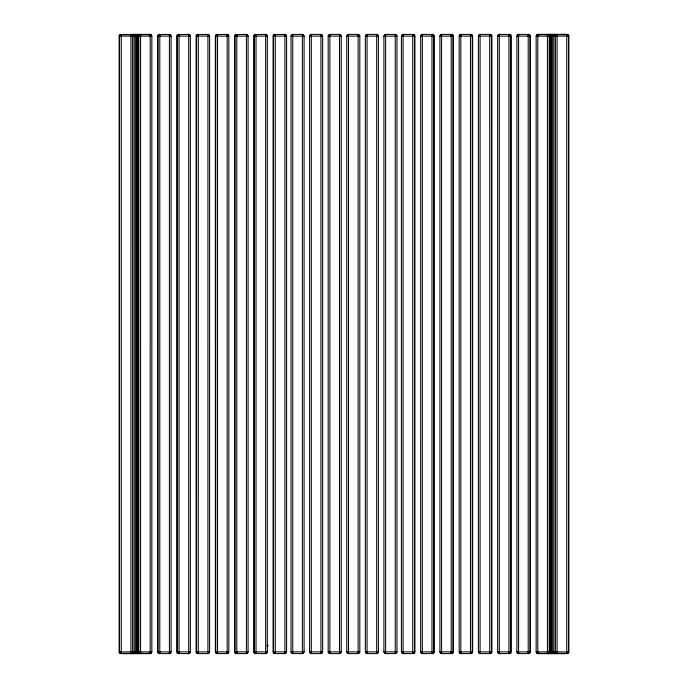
<?xml version="1.0" encoding="UTF-8"?>
<svg xmlns="http://www.w3.org/2000/svg" width="688" height="688" viewBox="0 0 688 688"><rect width="100%" height="100%" fill="white"/><g stroke="black" fill="none" stroke-linecap="round" stroke-linejoin="round"><path stroke-width="1.03" d="M121.32 35.277L121.312 653.024M130.935 653.024L130.944 35.277M140.558 653.075L140.558 34.925M159.805 34.976L159.805 653.024M179.061 652.723L179.052 34.976M188.684 652.723L188.675 34.976M198.282 651.957L198.29 653.204L198.307 35.277M217.546 34.976L217.546 653.024M227.169 653.024L227.169 34.976M236.792 653.024L236.792 34.976M256.039 34.976L256.039 653.024M265.663 653.024L265.663 34.976M275.286 653.024L275.286 34.976M403.091 653.075L403.091 34.925M412.714 653.075L412.714 34.925M422.337 653.075L422.337 34.925M431.961 653.075L431.961 34.925M441.584 653.075L441.584 34.925M451.208 653.075L451.208 34.925M460.831 653.075L460.831 34.925M470.454 653.075L470.454 34.925M480.078 653.075L480.078 34.925M489.736 34.495L489.744 34.417A1.72 1.72 0 0 1 491.473 36.12L491.473 651.88A1.72 1.72 0 0 1 489.753 653.6L489.701 34.925M499.325 653.075L499.325 34.925M508.948 653.075L508.948 34.925M518.571 653.075L518.571 34.925M528.195 653.075L528.195 34.925M537.818 653.075L537.818 34.925M547.442 653.075L547.442 34.925M557.065 653.075L557.065 34.925M566.688 653.075L566.688 34.925M121.329 651.88L121.303 653.118M130.969 651.966L130.926 653.118M140.558 651.966L140.55 653.118M159.822 651.88L159.797 653.118M179.043 651.957L179.061 652.611M188.701 651.966L188.684 652.611M217.563 651.88L217.537 653.118M227.186 651.966L227.16 653.118M236.767 651.957L236.784 653.118M256.056 651.88L256.048 652.611M265.68 652.009L265.671 652.611M275.26 651.949L275.277 653.118M403.005 36.068L403.082 35.406M412.74 36.051L412.705 35.406M422.32 36.034L422.389 34.4L432.425 34.4A1.72 1.72 0 0 1 434.145 36.12L434.145 651.88A1.72 1.72 0 0 1 432.425 653.6L422.389 653.6A1.72 1.72 0 0 1 420.669 651.88L420.678 36.12A1.72 1.72 0 0 1 422.389 34.4M431.944 36.12L432.012 34.4A1.72 1.72 0 0 1 433.732 36.12L433.732 651.88A1.72 1.72 0 0 1 432.012 653.6L431.995 653.505M441.498 36.068L441.636 34.4L451.672 34.4A1.72 1.72 0 0 1 453.392 36.12L453.392 651.88A1.72 1.72 0 0 1 451.672 653.6L441.636 653.6A1.72 1.72 0 0 1 439.916 651.88L439.924 36.12A1.72 1.72 0 0 1 441.636 34.4M451.233 36.043L451.259 34.4A1.72 1.72 0 0 1 452.979 36.12L452.979 651.88A1.72 1.72 0 0 1 451.259 653.6L451.242 653.505M460.805 36.034L460.883 34.4L470.919 34.4A1.72 1.72 0 0 1 472.639 36.12L472.639 651.88A1.72 1.72 0 0 1 470.919 653.6L460.883 653.6A1.72 1.72 0 0 1 459.163 651.88L459.171 36.12A1.72 1.72 0 0 1 460.883 34.4M470.437 36.12L470.506 34.4A1.72 1.72 0 0 1 472.226 36.12L472.226 651.88A1.72 1.72 0 0 1 470.506 653.6L470.489 653.505M479.992 36.068L480.069 35.406M489.684 36.12L489.693 35.406M499.299 36.034L499.376 34.4L509.412 34.4A1.72 1.72 0 0 1 511.132 36.12L511.132 651.88A1.72 1.72 0 0 1 509.412 653.6L499.376 653.6A1.72 1.72 0 0 1 497.656 651.88L497.665 36.12A1.72 1.72 0 0 1 499.376 34.4M508.957 36.043L509 34.4A1.72 1.72 0 0 1 510.72 36.12L510.72 651.88A1.72 1.72 0 0 1 509 653.6L508.982 653.505M518.485 36.068L518.623 34.4L528.659 34.4A1.72 1.72 0 0 1 530.379 36.12L530.379 651.88A1.72 1.72 0 0 1 528.659 653.6L518.623 653.6A1.72 1.72 0 0 1 516.903 651.88L516.912 36.12A1.72 1.72 0 0 1 518.623 34.4M528.178 36.12L528.246 34.4A1.72 1.72 0 0 1 529.966 36.12L529.966 651.88A1.72 1.72 0 0 1 528.246 653.6L528.229 653.505M537.732 36.068L537.87 34.4L567.153 34.4A1.72 1.72 0 0 1 568.873 36.12L568.873 651.88A1.72 1.72 0 0 1 567.153 653.6L537.87 653.6A1.72 1.72 0 0 1 536.15 651.88L536.158 36.12A1.72 1.72 0 0 1 537.87 34.4M547.442 36.034L547.493 34.4A1.72 1.72 0 0 1 549.213 36.12L549.213 651.88A1.72 1.72 0 0 1 547.493 653.6L547.476 653.505M557.031 36.034L557.056 35.406M566.671 36.12L566.68 35.406M403.082 35.277L403.142 34.4L413.178 34.4A1.72 1.72 0 0 1 414.898 36.12L414.898 651.88A1.72 1.72 0 0 1 413.178 653.6L403.142 653.6A1.72 1.72 0 0 1 401.422 651.88L401.431 36.12A1.72 1.72 0 0 1 403.142 34.4M412.705 35.277L412.766 34.4A1.72 1.72 0 0 1 414.486 36.12L414.486 651.88A1.72 1.72 0 0 1 412.766 653.6L412.748 653.531M480.069 35.277L480.129 34.4L490.166 34.4A1.72 1.72 0 0 1 491.886 36.12L491.886 651.88A1.72 1.72 0 0 1 490.166 653.6L480.129 653.6A1.72 1.72 0 0 1 478.409 651.88L478.418 36.12A1.72 1.72 0 0 1 480.129 34.4M489.693 35.277L489.71 34.821M557.056 35.277L557.117 34.4A1.72 1.72 0 0 0 555.397 36.12L555.405 651.88A1.72 1.72 0 0 0 557.117 653.6L557.099 653.505M566.68 35.277L566.74 34.4A1.72 1.72 0 0 1 568.46 36.12L568.46 651.88A1.72 1.72 0 0 1 566.74 653.6L566.723 653.505M256.039 652.878L256.031 653.118M265.663 652.878L265.654 653.118M150.182 653.024L150.182 34.976M169.429 653.024L169.429 34.976M207.922 653.024L207.931 35.277M246.416 653.024L246.416 34.976M284.909 653.024L284.909 34.976M150.173 653.118L150.251 651.949M169.42 653.118L169.489 651.949M207.914 653.118L207.982 651.949M246.407 653.118L246.476 651.957M284.901 653.118L284.961 651.957M226.662 34.761L226.705 34.4A1.72 1.72 0 0 1 227.754 34.761M132.156 35.449L132.208 34.925M134.719 35.449L134.771 34.925M553.272 652.611L553.212 653.204L553.281 652.551M555.801 653.024L555.844 652.551M555.835 652.663L555.784 653.118M132.165 35.406L132.371 34.4A1.72 1.703 -90 0 1 134.074 36.12L134.074 651.88A1.72 1.703 -90 0 1 132.371 653.6L132.285 653.488M134.728 35.406L134.934 34.4A1.72 1.703 -90 0 1 136.637 36.12L136.637 651.88A1.72 1.703 -90 0 1 134.934 653.6L134.857 653.505M120.821 34.555L150.13 34.4A1.72 1.72 0 0 1 151.85 36.12L151.842 651.88A1.72 1.72 0 0 1 150.13 653.6L120.847 653.6A1.72 1.72 0 0 1 119.127 651.88L119.127 36.12A1.72 1.72 0 0 1 120.847 34.4M140.068 34.555L140.094 34.4A1.72 1.703 -90 0 1 141.1 34.761M159.315 34.555L169.377 34.4A1.72 1.72 0 0 1 171.097 36.12L171.088 651.88A1.72 1.72 0 0 1 169.377 653.6L159.341 653.6A1.72 1.72 0 0 1 157.621 651.88L157.621 36.12A1.72 1.72 0 0 1 159.341 34.4M168.938 34.555L168.964 34.4A1.72 1.72 0 0 1 170.013 34.761M121.277 653.505L121.269 653.583A1.72 1.72 0 0 1 119.54 651.88L119.54 36.12A1.72 1.72 0 0 1 121.26 34.4L121.32 35.191M178.562 34.555L188.624 34.4A1.72 1.72 0 0 1 190.344 36.12L190.335 651.88A1.72 1.72 0 0 1 188.624 653.6L178.588 653.6A1.72 1.72 0 0 1 176.868 651.88L176.868 36.12A1.72 1.72 0 0 1 178.588 34.4M130.901 653.505L130.883 653.6A1.72 1.72 0 0 0 132.603 651.88L132.595 36.12A1.72 1.72 0 0 0 130.883 34.4L130.944 35.191M188.185 34.555L188.211 34.4A1.72 1.72 0 0 1 189.26 34.761M140.524 653.505L140.515 653.583A1.72 1.72 0 0 1 138.787 651.88L138.787 36.12A1.72 1.72 0 0 1 140.507 34.4L140.558 35.071M197.809 34.555L207.871 34.4A1.72 1.72 0 0 1 209.591 36.12L209.582 651.88A1.72 1.72 0 0 1 207.871 653.6L197.834 653.6A1.72 1.72 0 0 1 196.114 651.88L196.114 36.12A1.72 1.72 0 0 1 197.834 34.4M207.432 34.555L207.458 34.4A1.72 1.72 0 0 1 208.507 34.761M159.771 653.505L159.762 653.583A1.72 1.72 0 0 1 158.034 651.88L158.034 36.12A1.72 1.72 0 0 1 159.754 34.4L159.797 34.882M217.055 34.555L227.117 34.4A1.72 1.72 0 0 1 228.837 36.12L228.829 651.88A1.72 1.72 0 0 1 227.117 653.6L217.081 653.6A1.72 1.72 0 0 1 215.361 651.88L215.361 36.12A1.72 1.72 0 0 1 217.081 34.4M179.018 653.505L179.009 653.583A1.72 1.72 0 0 1 177.28 651.88L177.28 36.12A1.72 1.72 0 0 1 179 34.4L179 36.068M236.302 34.555L246.364 34.4A1.72 1.72 0 0 1 248.084 36.12L248.076 651.88A1.72 1.72 0 0 1 246.364 653.6L236.328 653.6A1.72 1.72 0 0 1 234.608 651.88L234.608 36.12A1.72 1.72 0 0 1 236.328 34.4M245.926 34.555L245.951 34.4A1.72 1.72 0 0 1 247.001 34.761M198.264 653.505L198.256 653.583A1.72 1.72 0 0 1 196.527 651.88L196.527 36.12A1.72 1.72 0 0 1 198.247 34.4L198.299 34.976M255.549 34.555L265.611 34.4A1.72 1.72 0 0 1 267.331 36.12L267.322 651.88A1.72 1.72 0 0 1 265.611 653.6L255.575 653.6A1.72 1.72 0 0 1 253.855 651.88L253.855 36.12A1.72 1.72 0 0 1 255.575 34.4M265.172 34.555L265.198 34.4A1.72 1.72 0 0 1 266.247 34.761M217.511 653.505L217.503 653.583A1.72 1.72 0 0 1 215.774 651.88L215.774 36.12A1.72 1.72 0 0 1 217.494 34.4L217.546 35.071M274.796 34.555L284.858 34.4A1.72 1.72 0 0 1 286.578 36.12L286.569 651.88A1.72 1.72 0 0 1 284.858 653.6L274.822 653.6A1.72 1.72 0 0 1 273.102 651.88L273.102 36.12A1.72 1.72 0 0 1 274.822 34.4M284.419 34.555L284.445 34.4A1.72 1.72 0 0 1 285.494 34.761M236.758 653.505L236.749 653.583A1.72 1.72 0 0 1 235.021 651.88L235.021 36.12A1.72 1.72 0 0 1 236.741 34.4L236.792 35.071M403.572 653.505L403.564 653.583A1.72 1.72 0 0 1 402.506 653.239M422.819 653.505L422.81 653.583A1.72 1.72 0 0 1 421.753 653.239M442.066 653.505L442.057 653.583A1.72 1.72 0 0 1 440.999 653.239M480.559 653.505L480.551 653.583A1.72 1.72 0 0 1 479.493 653.239M499.806 653.505L499.798 653.583A1.72 1.72 0 0 1 498.74 653.239M519.053 653.505L519.044 653.583A1.72 1.72 0 0 1 517.987 653.239M547.923 653.505L547.915 653.583A1.72 1.72 0 0 0 549.626 651.88L549.626 36.12A1.72 1.72 0 0 0 547.906 34.4A1.72 1.703 -90 0 0 546.9 34.761M130.952 36.12L130.944 35.389M150.233 36.043L150.19 35.174M169.472 36.043L169.42 34.882M188.693 36.12L188.667 34.882M207.957 36.034L207.931 35.389M227.186 36.12L227.178 35.174M246.424 35.174L246.433 36.06M265.68 36.12L265.645 34.684M284.927 36.12L284.918 35.389M403.073 651.88L403.082 652.809M422.32 651.88L422.329 652.594M441.558 651.966L441.636 653.6M460.814 651.88L460.883 653.6M480.043 651.966L480.069 652.809M499.307 651.88L499.316 652.594M518.528 651.957L518.623 653.6M537.767 651.957L537.87 653.6M557.048 651.88L557.056 652.809M149.7 34.469L149.717 34.4A1.72 1.72 0 0 1 150.767 34.761M256.013 653.488L255.996 653.583A1.72 1.72 0 0 1 254.268 651.88L254.268 36.12A1.72 1.72 0 0 1 255.988 34.4L256.031 36.043M275.252 653.531L275.243 653.583A1.72 1.72 0 0 1 273.514 651.88L273.514 36.12A1.72 1.72 0 0 1 275.234 34.4L275.295 35.174M538.3 653.505L538.291 653.583A1.72 1.72 0 0 1 537.233 653.239M550.675 653.024L550.658 34.839L550.667 36.068M461.313 653.531L461.304 653.583A1.72 1.72 0 0 1 460.246 653.239M550.667 653.118L550.658 651.906M135.493 34.761L135.631 34.4A1.72 1.703 -90 0 0 134.71 34.675M142.476 34.761L142.614 34.4A1.72 1.703 -90 0 1 143.663 34.761M538.842 34.761L538.979 34.4A1.72 1.703 -90 0 0 537.939 34.761M554.21 34.761L554.347 34.4A1.72 1.703 -90 0 0 552.645 36.12L552.645 651.88A1.72 1.703 -90 0 0 554.347 653.6L554.218 653.282M561.193 34.761L561.331 34.4A1.72 1.703 -90 0 1 562.371 34.761M122.731 34.555L122.825 34.4A1.72 1.703 -90 0 0 121.785 34.761M132.973 34.555L133.068 34.4A1.72 1.703 -90 0 0 132.027 34.761M137.402 34.555L137.497 34.4A1.72 1.703 -90 0 1 139.062 35.449M138.099 34.555L138.193 34.4A1.72 1.703 -90 0 0 137.273 34.675M139.965 34.555L140.06 34.4A1.72 1.72 0 0 0 138.374 36.12L138.374 651.88A1.72 1.72 0 0 0 140.094 653.6L140.094 653.6A1.72 1.703 -90 0 0 141.1 653.239M145.082 34.555L145.177 34.4A1.72 1.703 -90 0 1 146.226 34.761M124.175 653.531L124.107 653.6A1.72 1.703 -90 0 1 123.066 653.239M129.292 653.531L129.258 653.583A1.72 1.703 -90 0 1 128.183 653.239M136.276 653.531L136.25 653.583A1.72 1.703 -90 0 0 137.918 651.88L137.918 36.12A1.72 1.703 -90 0 0 136.215 34.4L136.31 34.555M139.544 653.531L139.475 653.6A1.72 1.703 -90 0 1 138.434 653.239M143.964 653.531L143.93 653.583A1.72 1.703 -90 0 0 144.944 653.239M146.527 653.531L146.458 653.6A1.72 1.703 -90 0 0 147.499 653.239M541.447 34.555L541.542 34.4A1.72 1.703 -90 0 0 540.501 34.761M544.01 34.555L544.105 34.4A1.72 1.703 -90 0 0 543.056 34.761M548.431 34.555L548.525 34.4A1.72 1.703 -90 0 1 549.566 34.761M551.69 34.555L551.785 34.4A1.72 1.703 -90 0 0 550.082 36.12L550.082 651.88A1.72 1.703 -90 0 0 551.785 653.6L551.716 653.505M558.673 34.555L558.768 34.4A1.72 1.703 -90 0 1 559.817 34.761M563.799 34.555L563.893 34.4A1.72 1.703 -90 0 1 564.814 34.675M542.884 653.531L542.823 653.6A1.72 1.703 -90 0 1 541.783 653.239M548.009 653.531L547.975 653.583A1.72 1.703 -90 0 1 546.9 653.239M549.867 653.531L549.807 653.6A1.72 1.703 -90 0 0 550.847 653.239M550.572 653.531L550.538 653.583A1.72 1.703 -90 0 1 548.938 652.551M554.992 653.531L554.958 653.583A1.72 1.703 -90 0 0 555.973 653.239M565.244 653.531L565.175 653.6A1.72 1.703 -90 0 0 566.215 653.239M125.319 34.469L125.388 34.4A1.72 1.703 -90 0 0 124.347 34.761M147.679 34.469L147.739 34.4A1.72 1.703 -90 0 1 148.78 34.761M136.989 653.505L136.946 653.583A1.72 1.703 -90 0 1 135.871 653.239M551.019 34.469L551.088 34.4A1.72 1.703 -90 0 1 552.129 34.761M540.329 653.505L540.295 653.583A1.72 1.703 -90 0 1 539.22 653.239M555.706 653.505L555.663 653.583A1.72 1.703 -90 0 1 553.926 651.88L553.926 36.12A1.72 1.703 -90 0 1 555.629 34.4L555.844 35.449M562.689 653.505L562.646 653.583A1.72 1.703 -90 0 0 563.653 653.239M127.882 34.469L127.951 34.4A1.72 1.703 -90 0 0 126.91 34.761M134.418 653.531L134.384 653.583A1.72 1.703 -90 0 1 133.309 653.239M141.401 653.531L141.367 653.583A1.72 1.703 -90 0 0 142.382 653.239M546.599 34.469L546.659 34.4A1.72 1.703 -90 0 0 545.618 34.761M553.582 34.469L553.651 34.4A1.72 1.703 -90 0 1 554.691 34.761M553.135 653.531L553.1 653.583A1.72 1.703 -90 0 1 551.363 651.88L551.363 36.12A1.72 1.703 -90 0 1 553.066 34.4L553.281 35.449M560.118 653.531L560.084 653.583A1.72 1.703 -90 0 0 561.09 653.239M126.73 653.531L126.669 653.6A1.72 1.703 -90 0 1 125.629 653.239M133.721 653.531L133.653 653.6A1.72 1.703 -90 0 0 135.355 651.88L135.355 36.12A1.72 1.703 -90 0 0 133.653 34.4L133.79 34.761M149.09 653.531L149.021 653.6A1.72 1.703 -90 0 0 150.061 653.239M545.446 653.531L545.386 653.6A1.72 1.703 -90 0 1 544.337 653.239M552.43 653.531L552.369 653.6A1.72 1.703 -90 0 0 553.41 653.239M131.847 653.54L131.821 653.583A1.72 1.703 -90 0 1 130.746 653.239M138.83 653.54L138.804 653.583A1.72 1.703 -90 0 0 139.819 653.239M549.17 34.46L549.222 34.4A1.72 1.703 -90 0 0 548.181 34.761M556.153 34.46L556.214 34.4A1.72 1.703 -90 0 1 557.254 34.761M137.342 36.094L137.368 34.675L137.333 653.075M267.718 645.215L267.262 645.241L267.881 645.215M267.856 645.628L267.262 645.688M267.856 646.075L267.262 646.135M292.744 34.4L302.376 34.4A1.72 1.72 0 0 1 304.096 36.12L304.096 651.88A1.72 1.72 0 0 1 302.376 653.6L292.744 653.6A1.72 1.72 0 0 1 291.024 651.88L291.024 36.12A1.72 1.72 0 0 1 292.744 34.4L292.744 653.6M311.32 34.4L320.952 34.4A1.72 1.72 0 0 1 322.672 36.12L322.672 651.88A1.72 1.72 0 0 1 320.952 653.6L311.32 653.6A1.72 1.72 0 0 1 309.6 651.88L309.6 36.12A1.72 1.72 0 0 1 311.32 34.4L311.32 653.6M329.896 34.4L339.528 34.4A1.72 1.72 0 0 1 341.248 36.12L341.248 651.88A1.72 1.72 0 0 1 339.528 653.6L329.896 653.6A1.72 1.72 0 0 1 328.176 651.88L328.176 36.12A1.72 1.72 0 0 1 329.896 34.4L329.896 653.6M348.472 34.4L358.104 34.4A1.72 1.72 0 0 1 359.824 36.12L359.824 651.88A1.72 1.72 0 0 1 358.104 653.6L348.472 653.6A1.72 1.72 0 0 1 346.752 651.88L346.752 36.12A1.72 1.72 0 0 1 348.472 34.4L348.472 653.6M367.048 34.4L376.68 34.4A1.72 1.72 0 0 1 378.4 36.12L378.4 651.88A1.72 1.72 0 0 1 376.68 653.6L367.048 653.6A1.72 1.72 0 0 1 365.328 651.88L365.328 36.12A1.72 1.72 0 0 1 367.048 34.4L367.048 653.6M385.624 34.4L395.256 34.4A1.72 1.72 0 0 1 396.976 36.12L396.976 651.88A1.72 1.72 0 0 1 395.256 653.6L385.624 653.6A1.72 1.72 0 0 1 383.904 651.88L383.904 36.12A1.72 1.72 0 0 1 385.624 34.4L385.624 653.6M119.127 36.12L151.842 36.12M157.621 36.12L171.088 36.12M176.868 36.12L190.335 36.12M196.114 36.12L209.582 36.12M215.361 36.12L228.829 36.12M234.608 36.12L248.076 36.12M253.855 36.12L267.322 36.12M273.102 36.12L286.569 36.12M291.024 36.12L304.096 36.12M309.6 36.12L322.672 36.12M328.176 36.12L341.248 36.12M346.752 36.12L359.824 36.12M365.328 36.12L378.4 36.12M383.904 36.12L396.976 36.12M401.431 36.12L414.898 36.12M420.678 36.12L434.145 36.12M439.924 36.12L453.392 36.12M459.171 36.12L472.639 36.12M478.418 36.12L491.886 36.12M497.665 36.12L511.132 36.12M516.912 36.12L530.379 36.12M536.158 36.12L568.873 36.12M119.127 651.88L151.842 651.88M157.621 651.88L171.088 651.88M176.868 651.88L190.335 651.88M196.114 651.88L209.582 651.88M215.361 651.88L228.829 651.88M234.608 651.88L248.076 651.88M253.855 651.88L267.322 651.88M273.102 651.88L286.569 651.88M291.024 651.88L304.096 651.88M309.6 651.88L322.672 651.88M328.176 651.88L341.248 651.88M346.752 651.88L359.824 651.88M365.328 651.88L378.4 651.88M383.904 651.88L396.976 651.88M401.431 651.88L414.898 651.88M420.678 651.88L434.145 651.88M439.924 651.88L453.392 651.88M459.171 651.88L472.639 651.88M478.418 651.88L491.886 651.88M497.665 651.88L511.132 651.88M516.912 651.88L530.379 651.88M536.158 651.88L568.873 651.88M137.333 651.932L137.497 653.6A1.72 1.703 -90 0 0 139.062 652.551M275.234 36.068L275.295 35.389M236.741 36.068L236.801 35.174M217.546 36.034L217.554 35.174M198.247 36.068L198.307 35.389M159.814 36.034L159.779 34.555M140.507 36.068L140.567 35.174M121.32 36.034L121.32 35.389M566.095 34.675A1.72 1.703 -90 0 0 565.175 34.4L565.269 34.555M562.707 34.538L562.646 34.417A1.72 1.703 90 0 1 563.653 34.761M553.29 34.675A1.72 1.703 -90 0 0 552.369 34.4L552.507 34.761M550.727 34.675A1.72 1.703 -90 0 0 549.807 34.4L549.901 34.555M547.467 651.957L547.45 653.161M508.974 651.949L508.939 652.594M451.242 651.949L451.216 653.161M412.748 651.949L412.705 652.809M560.118 34.469L560.084 34.417A1.72 1.703 -90 0 1 561.09 34.761M555.027 34.555L554.958 34.417A1.72 1.703 -90 0 1 555.973 34.761M550.598 34.555L550.538 34.417A1.72 1.703 -90 0 0 548.938 35.449M545.524 34.761L545.386 34.4A1.72 1.703 -90 0 0 544.337 34.761M542.918 34.555L542.823 34.4A1.72 1.703 -90 0 0 541.774 34.761M540.347 34.538L540.295 34.417A1.72 1.703 -90 0 0 539.22 34.761M563.825 653.505L563.893 653.6A1.72 1.703 -90 0 0 564.934 653.239M561.202 653.282L561.331 653.6A1.72 1.703 -90 0 0 562.371 653.239M558.699 653.505L558.768 653.6A1.72 1.703 -90 0 0 559.817 653.239M553.573 653.505L553.651 653.6A1.72 1.703 -90 0 0 554.691 653.239M551.002 653.488L551.088 653.6A1.72 1.703 -90 0 0 552.129 653.239M548.448 653.505L548.525 653.6A1.72 1.703 -90 0 0 549.566 653.239M546.59 653.505L546.659 653.6A1.72 1.703 -90 0 1 545.618 653.239M544.027 653.505L544.105 653.6A1.72 1.703 -90 0 1 543.056 653.239M541.465 653.505L541.542 653.6A1.72 1.703 -90 0 1 540.501 653.239M538.902 653.505L538.979 653.6A1.72 1.703 -90 0 1 537.939 653.239M149.158 34.761L149.021 34.4A1.72 1.703 -90 0 1 150.061 34.761M146.553 34.555L146.458 34.4A1.72 1.703 -90 0 1 147.499 34.761M143.99 34.555L143.93 34.417A1.72 1.703 -90 0 1 144.944 34.761M141.401 34.469L141.367 34.417A1.72 1.703 -90 0 1 142.382 34.761M139.569 34.555L139.475 34.4A1.72 1.703 -90 0 0 138.434 34.761M137.007 34.538L136.946 34.417A1.72 1.703 -90 0 0 135.871 34.761M134.418 34.469L134.384 34.417A1.72 1.703 -90 0 0 133.309 34.761M129.327 34.555L129.258 34.417A1.72 1.703 -90 0 0 128.183 34.761M126.807 34.761L126.669 34.4A1.72 1.703 -90 0 0 125.629 34.761M124.201 34.555L124.107 34.4A1.72 1.703 -90 0 0 123.066 34.761M147.662 653.488L147.739 653.6A1.72 1.703 -90 0 0 148.78 653.239M145.108 653.505L145.177 653.6A1.72 1.703 -90 0 0 146.226 653.239M142.485 653.282L142.614 653.6A1.72 1.703 -90 0 0 143.663 653.239M138.125 653.505L138.193 653.6A1.72 1.703 -90 0 1 137.153 653.239M135.502 653.282L135.631 653.6A1.72 1.703 -90 0 1 134.59 653.239M132.999 653.505L133.068 653.6A1.72 1.703 -90 0 1 132.027 653.239M127.873 653.505L127.951 653.6A1.72 1.703 -90 0 1 126.91 653.239M125.302 653.488L125.388 653.6A1.72 1.703 -90 0 1 124.347 653.239M122.748 653.505L122.825 653.6A1.72 1.703 -90 0 1 121.785 653.239M431.961 651.966L431.952 652.594M284.858 34.4L284.918 35.174M246.364 34.4L246.416 35.071M227.117 34.4L227.169 35.071M207.871 34.4L207.931 35.191M150.13 34.4L150.182 35.071M556.153 653.54L556.214 653.6A1.72 1.703 -90 0 0 557.254 653.239M549.17 653.54L549.222 653.6A1.72 1.703 -90 0 1 548.181 653.239M470.454 651.966L470.446 652.809M138.83 34.46L138.804 34.417A1.72 1.703 -90 0 1 139.819 34.761M131.847 34.46L131.821 34.417A1.72 1.703 -90 0 0 130.746 34.761M489.693 651.966L489.693 652.809M528.186 651.966L528.203 653.118M538.3 34.469L538.291 34.417A1.72 1.72 0 0 0 537.233 34.761M519.062 34.555L519.044 34.417A1.72 1.72 0 0 0 517.987 34.761M499.815 34.555L499.798 34.417A1.72 1.72 0 0 0 498.74 34.761M480.568 34.555L480.551 34.417A1.72 1.72 0 0 0 479.493 34.761M461.338 34.761L461.304 34.417A1.72 1.72 0 0 0 460.246 34.761M442.074 34.555L442.057 34.417A1.72 1.72 0 0 0 440.999 34.761M422.828 34.555L422.81 34.417A1.72 1.72 0 0 0 421.753 34.761M403.581 34.555L403.564 34.417A1.72 1.72 0 0 0 402.506 34.761M284.428 653.505L284.445 653.6A1.72 1.72 0 0 0 285.494 653.239M265.181 653.505L265.198 653.6A1.72 1.72 0 0 0 266.247 653.239M245.934 653.505L245.951 653.6A1.72 1.72 0 0 0 247.001 653.239M226.687 653.505L226.705 653.6A1.72 1.72 0 0 0 227.754 653.239M207.441 653.505L207.458 653.6A1.72 1.72 0 0 0 208.507 653.239M188.194 653.505L188.211 653.6A1.72 1.72 0 0 0 189.26 653.239M168.947 653.505L168.964 653.6A1.72 1.72 0 0 0 170.013 653.239M149.7 653.505L149.717 653.6A1.72 1.72 0 0 0 150.767 653.239M566.671 651.966L566.68 652.809M555.792 34.925L555.835 35.406M553.229 34.925L553.272 35.406M134.728 652.663L134.796 653.239L134.719 652.551M431.969 653.179L431.952 652.774M412.723 653.179L412.714 652.981M395.256 34.4L395.256 653.6M376.68 34.4L376.68 653.6M358.104 34.4L358.104 653.6M339.528 34.4L339.528 653.6M320.952 34.4L320.952 653.6M302.376 34.4L302.376 653.6M134.59 34.761A1.72 1.703 90 0 1 135.631 34.4M517.316 36.12A1.72 1.72 0 0 1 517.737 34.993M517.737 653.007A1.72 1.72 0 0 1 517.316 651.88M228.003 34.993A1.72 1.72 0 0 1 228.425 36.12M228.425 651.88A1.72 1.72 0 0 1 228.003 653.007M459.575 36.12A1.72 1.72 0 0 1 459.997 34.993M459.997 653.007A1.72 1.72 0 0 1 459.575 651.88M285.881 35.174A1.72 1.72 0 0 1 286.165 36.12M286.165 651.88A1.72 1.72 0 0 1 285.881 652.826M478.822 36.12A1.72 1.72 0 0 1 479.244 34.993M479.244 653.007A1.72 1.72 0 0 1 478.822 651.88M132.053 652.551A1.72 1.72 0 0 1 131.752 653.024M131.52 653.239A1.72 1.72 0 0 1 130.471 653.6A1.72 1.703 -90 0 1 129.464 653.239M131.52 34.761A1.72 1.72 0 0 0 130.471 34.4A1.72 1.703 -90 0 0 129.464 34.761M131.752 34.976A1.72 1.72 0 0 1 132.053 35.449M150.999 34.976A1.72 1.72 0 0 1 151.437 36.12M151.437 651.88A1.72 1.72 0 0 1 150.999 653.024M536.563 36.12A1.72 1.72 0 0 1 537.001 34.976M537.001 653.024A1.72 1.72 0 0 1 536.563 651.88M498.069 36.12A1.72 1.72 0 0 1 498.49 34.993M498.49 653.007A1.72 1.72 0 0 1 498.069 651.88M266.6 35.122A1.72 1.72 0 0 1 266.918 36.12M266.918 651.88A1.72 1.72 0 0 1 266.6 652.878M208.756 34.993A1.72 1.72 0 0 1 209.178 36.12M209.178 651.88A1.72 1.72 0 0 1 208.756 653.007M565.175 34.4A1.72 1.703 90 0 1 566.215 34.761M563.893 34.4A1.72 1.703 90 0 1 564.934 34.761M558.536 653.239A1.72 1.703 -90 0 1 557.486 653.6A1.72 1.72 0 0 1 556.48 653.239M558.536 34.761A1.72 1.703 -90 0 0 557.486 34.4A1.72 1.72 0 0 0 556.48 34.761M556.248 653.024A1.72 1.72 0 0 1 555.947 652.551M555.947 35.449A1.72 1.72 0 0 1 556.248 34.976M247.353 35.122A1.72 1.72 0 0 1 247.671 36.12M247.671 651.88A1.72 1.72 0 0 1 247.353 652.878M137.153 34.761A1.72 1.703 90 0 1 138.193 34.4M421.082 36.12A1.72 1.72 0 0 1 421.4 35.122M421.4 652.878A1.72 1.72 0 0 1 421.082 651.88M562.612 34.4A1.72 1.703 -90 0 1 563.532 34.675M552.369 34.4A1.72 1.703 90 0 1 553.41 34.761M189.51 34.993A1.72 1.72 0 0 1 189.931 36.12M189.931 651.88A1.72 1.72 0 0 1 189.51 653.007M440.329 36.12A1.72 1.72 0 0 1 440.647 35.122M440.647 652.878A1.72 1.72 0 0 1 440.329 651.88M549.807 34.4A1.72 1.703 90 0 1 550.847 34.761M170.263 34.993A1.72 1.72 0 0 1 170.684 36.12M170.684 651.88A1.72 1.72 0 0 1 170.263 653.007M401.835 36.12A1.72 1.72 0 0 1 402.119 35.174M402.119 652.826A1.72 1.72 0 0 1 401.835 651.88"/></g></svg>
